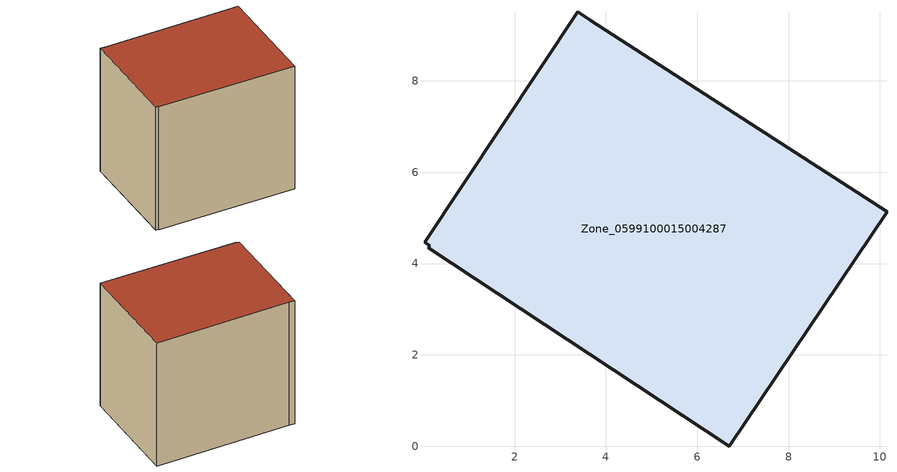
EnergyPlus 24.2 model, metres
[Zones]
Zone_0599100015004287
 floor ground (C_G): 3.39,9.51 3.66,9.33 10.15,5.13 6.7,0 0.11,4.35 0.14,4.39 0.03,4.47 z0.9
 wall outside (C_F): 6.7,0 10.15,5.13 3.66,9.33 3.39,9.51 0.03,4.47 0.14,4.39 0.11,4.35 6.7,0 z0.9:8.49
 roof outside (C_R): 3.66,9.33 3.39,9.51 0.03,4.47 0.14,4.39 0.11,4.35 6.7,0 10.15,5.13 z8.49
[BUILDING]
Pand.0599100015004287: North Axis=0; Terrain=City; Loads Convergence Tolerance Value=0.04; Temperature Convergence Tolerance Value=0.4; Solar Distribution=FullExterior; Maximum Number of Warmup Days=25; Minimum Number of Warmup Days=1
[Site:Location]
Rotterdam.The.Hague.AP_ZH_NLD Design_Conditions: Latitude=51.96; Longitude=4.45; Time Zone=1; Elevation=-4.5
[SITE:GROUNDTEMPERATURE:BUILDINGSURFACE]
18, 18, 18, 18, 18, 18, 18, 18, 18, 18, 18, 18
[MATERIAL] Thermal Absorptance=0.9; Solar Absorptance=0.7; Visible Absorptance=0.7
Name | Roughness | Thickness | Conductivity | Density | Specific Heat
G.TI.1965-1974 | MediumSmooth | 0.15 | 0.882353 | 540 | 1210
F.TI.1965-1974 | Rough | 0.3 | 0.697674 | 1920 | 840
R.TI.1965-1974 | MediumRough | 0.2 | 0.232558 | 1500 | 1000
[CONSTRUCTION]
C_G: G.TI.1965-1974
C_F: F.TI.1965-1974
C_R: R.TI.1965-1974
[ZONE]
Zone_0599100015004287: Type=1; Multiplier=1; Ceiling Height=Autocalculate; Volume=Autocalculate; Floor Area=autocalculate; Part of Total Floor Area=Yes
[ZONEINFILTRATION:DESIGNFLOWRATE]
Infil_Zone_0599100015004287: Zone or ZoneList or Space or SpaceList=Zone_0599100015004287; Schedule=AlwaysOn; Design Flow Rate Calculation Method=Flow/Area; Flow Rate per Floor Area=0.003; Constant Term Coefficient=1; Temperature Term Coefficient=0; Velocity Term Coefficient=0; Velocity Squared Term Coefficient=0
[HVACTEMPLATE:ZONE:IDEALLOADSAIRSYSTEM]
Zone_0599100015004287: Maximum Heating Supply Air Temperature=50; Minimum Cooling Supply Air Temperature=13; Maximum Heating Supply Air Humidity Ratio=0.0156; Minimum Cooling Supply Air Humidity Ratio=0.0077; Heating Limit=NoLimit; Cooling Limit=NoLimit; Dehumidification Control Type=ConstantSensibleHeatRatio; Cooling Sensible Heat Ratio=0.7; Dehumidification Setpoint=60; Humidification Control Type=None; Humidification Setpoint=30; Outdoor Air Method=None; Outdoor Air Flow Rate per Person=0.00944; Outdoor Air Flow Rate per Zone Floor Area=0; Outdoor Air Flow Rate per Zone=0; Demand Controlled Ventilation Type=None; Outdoor Air Economizer Type=NoEconomizer; Heat Recovery Type=None; Sensible Heat Recovery Effectiveness=0.7; Latent Heat Recovery Effectiveness=0.65
[ZONECONTROL:THERMOSTAT]
ThermostatControl_Zone_0599100015004287: Zone or ZoneList=Zone_0599100015004287; Control Type Schedule=DualSetpointControlType; Control 1=Thermostat_Zone_0599100015004287; Temperature Difference Between Cutout And Setpoint=0
[THERMOSTATSETPOINT:DUALSETPOINT]
Thermostat_Zone_0599100015004287: Heating Setpoint Temperature Schedule=HeatingSetpoint_Zone_0599100015004287; Cooling Setpoint Temperature Schedule=CoolingSetpoint_Zone_0599100015004287
[SCHEDULE:COMPACT]
HeatingSetpoint_Zone_0599100015004287: Through: 12/31, For: AllDays, Until: 24:00, 21
CoolingSetpoint_Zone_0599100015004287: Through: 12/31, For: AllDays, Until: 24:00, 24
DualSetpointControlType: Through: 12/31, For: AllDays, Until: 24:00, 4
AlwaysOn: Through: 12/31, For: AllDays, Until: 24:00, 1
